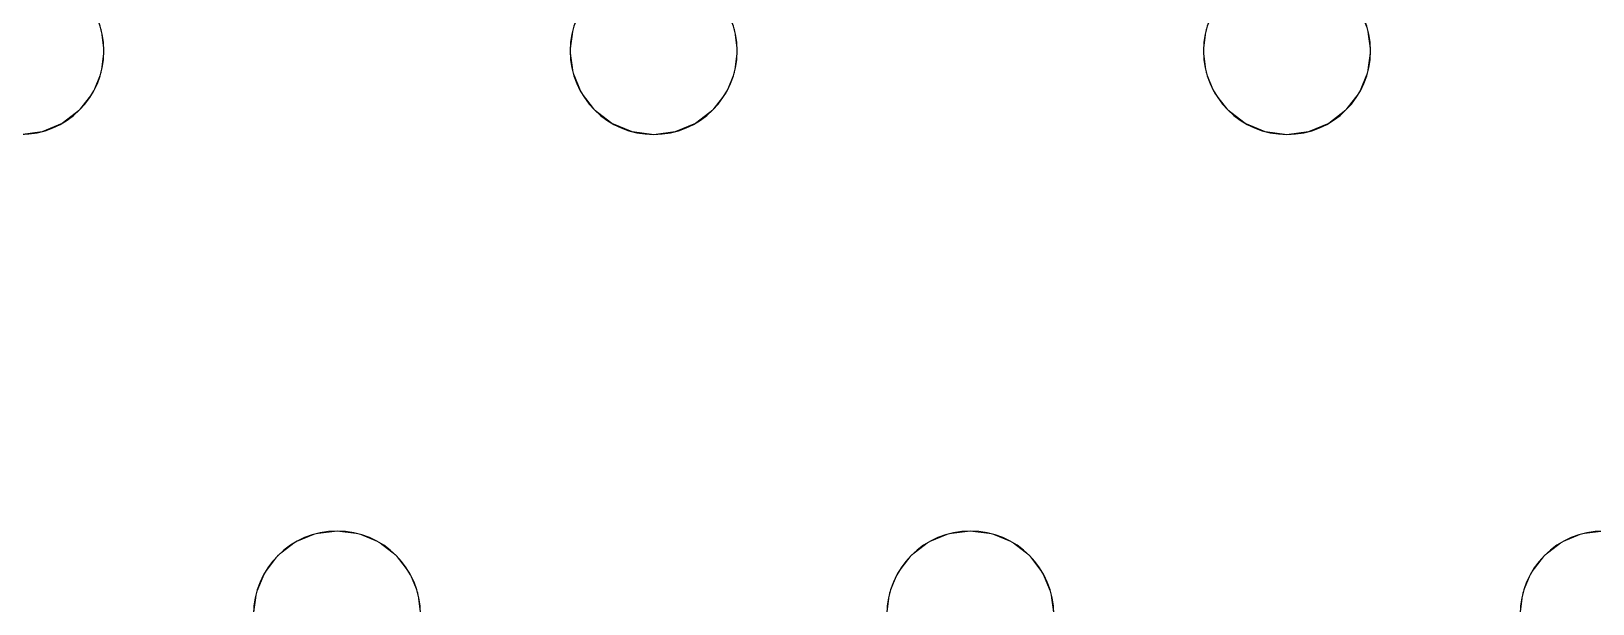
# Model space of a CAD drawing. Header units: millimetres. Extents: x -1 to 1601, y -701 to 1.
# Drawn here: x 537.6 to 612.4, y -259.5 to -232.1 of the extents above; entities that cross this region are included whole.
import ezdxf

# ---------------------------------------------------------------- set-up
doc = ezdxf.new("R2010")
doc.units = ezdxf.units.MM
doc.layers.add('IQ_200_3D', color=1, linetype='Continuous')
doc.layers.add('IQ_204_2D', color=7, linetype='Continuous')

msp = doc.modelspace()

# ---------------------------------------------------------------- linework, layer by layer
at = {"layer": 'IQ_200_3D', "lineweight": 18}
for points, invisible_edges in [([(122.762, -68.034, 850), (1477.238, -68.034, 850), (1477.238, -397.966, 850), (122.762, -397.966, 850)], 10), ([(122.762, -68.034, 860), (122.762, -397.966, 860), (1477.238, -397.966, 860), (1477.238, -68.034, 860)], 5), ([(601.579, -231.965, 890), (624.049, -233, 890), (624.185, -231.965, 890), (601.18, -231, 890)], 5), ([(541.049, -233, 890), (540.913, -231.965, 890), (540.913, -231.965, 888), (541.049, -233, 888)], 2), ([(563.382, -233, 888), (541.049, -233, 888), (540.913, -231.965, 888), (563.519, -231.965, 888)], 5), ([(563.382, -233, 890), (563.519, -231.965, 890), (540.913, -231.965, 890), (541.049, -233, 890)], 10), ([(563.519, -231.965, 890), (563.382, -233, 890), (563.382, -233, 888), (563.519, -231.965, 888)], 8), ([(571.382, -233, 890), (571.246, -231.965, 890), (571.246, -231.965, 888), (571.382, -233, 888)], 2), ([(593.716, -233, 888), (571.382, -233, 888), (571.246, -231.965, 888), (593.852, -231.965, 888)], 5), ([(571.246, -231.965, 890), (571.382, -233, 890), (593.716, -233, 890), (593.852, -231.965, 890)], 10), ([(593.852, -231.965, 890), (593.716, -233, 890), (593.716, -233, 888), (593.852, -231.965, 888)], 8), ([(601.716, -233, 890), (601.579, -231.965, 890), (601.579, -231.965, 888), (601.716, -233, 888)], 2), ([(624.049, -233, 888), (601.716, -233, 888), (601.579, -231.965, 888), (624.185, -231.965, 888)], 5), ([(601.716, -233, 890), (624.049, -233, 890), (601.579, -231.965, 890)], 3), ([(540.913, -234.035, 890), (541.049, -233, 890), (541.049, -233, 888), (540.913, -234.035, 888)], 8), ([(540.913, -234.035, 888), (541.049, -233, 888), (563.382, -233, 888), (563.519, -234.035, 888)], 10), ([(540.913, -234.035, 890), (563.519, -234.035, 890), (563.382, -233, 890), (541.049, -233, 890)], 5), ([(563.382, -233, 890), (563.519, -234.035, 890), (563.519, -234.035, 888), (563.382, -233, 888)], 2), ([(593.852, -234.035, 888), (570.847, -235, 888), (571.246, -234.035, 888), (593.716, -233, 888)], 5), ([(571.246, -234.035, 890), (571.382, -233, 890), (571.382, -233, 888), (571.246, -234.035, 888)], 8), ([(571.382, -233, 888), (593.716, -233, 888), (571.246, -234.035, 888)], 3), ([(593.716, -233, 890), (571.382, -233, 890), (571.246, -234.035, 890), (593.852, -234.035, 890)], 5), ([(593.716, -233, 890), (593.852, -234.035, 890), (593.852, -234.035, 888), (593.716, -233, 888)], 2), ([(601.579, -234.035, 890), (601.716, -233, 890), (601.716, -233, 888), (601.579, -234.035, 888)], 8), ([(601.579, -234.035, 888), (601.716, -233, 888), (624.049, -233, 888), (624.185, -234.035, 888)], 10), ([(624.049, -233, 890), (601.716, -233, 890), (601.579, -234.035, 890), (624.185, -234.035, 890)], 5), ([(540.513, -235, 890), (540.913, -234.035, 890), (540.913, -234.035, 888), (540.513, -235, 888)], 10), ([(540.513, -235, 888), (540.913, -234.035, 888), (563.519, -234.035, 888), (563.918, -235, 888)], 10), ([(563.519, -234.035, 890), (540.913, -234.035, 890), (540.513, -235, 890), (563.918, -235, 890)], 5), ([(563.519, -234.035, 890), (563.918, -235, 890), (563.918, -235, 888), (563.519, -234.035, 888)], 10), ([(570.847, -235, 890), (571.246, -234.035, 890), (571.246, -234.035, 888), (570.847, -235, 888)], 10), ([(570.847, -235, 888), (593.852, -234.035, 888), (594.252, -235, 888), (582.549, -256, 888)], 13), ([(570.847, -235, 890), (594.252, -235, 890), (593.852, -234.035, 890), (571.246, -234.035, 890)], 5), ([(593.852, -234.035, 890), (594.252, -235, 890), (594.252, -235, 888), (593.852, -234.035, 888)], 10), ([(601.18, -235, 890), (601.579, -234.035, 890), (601.579, -234.035, 888), (601.18, -235, 888)], 10), ([(601.18, -235, 888), (601.579, -234.035, 888), (624.185, -234.035, 888), (624.585, -235, 888)], 10), ([(601.18, -235, 890), (624.585, -235, 890), (624.185, -234.035, 890), (601.579, -234.035, 890)], 5), ([(539.878, -235.828, 890), (540.513, -235, 890), (540.513, -235, 888), (539.878, -235.828, 888)], 10), ([(539.878, -235.828, 888), (540.513, -235, 888), (552.216, -256, 888), (551.18, -256.136, 888)], 10), ([(540.513, -235, 890), (539.878, -235.828, 890), (552.216, -256, 890), (563.918, -235, 890)], 14), ([(552.216, -256, 888), (540.513, -235, 888), (563.918, -235, 888), (564.554, -235.828, 888)], 11), ([(564.554, -235.828, 890), (563.918, -235, 890), (552.216, -256, 890), (553.251, -256.136, 890)], 10), ([(563.918, -235, 890), (564.554, -235.828, 890), (564.554, -235.828, 888), (563.918, -235, 888)], 10), ([(570.211, -235.828, 890), (570.847, -235, 890), (570.847, -235, 888), (570.211, -235.828, 888)], 10), ([(582.549, -256, 888), (570.211, -235.828, 888), (570.847, -235, 888)], 13), ([(582.549, -256, 890), (594.252, -235, 890), (570.847, -235, 890), (570.211, -235.828, 890)], 11), ([(582.549, -256, 888), (594.252, -235, 888), (594.887, -235.828, 888)], 13), ([(582.549, -256, 890), (583.584, -256.136, 890), (594.887, -235.828, 890), (594.252, -235, 890)], 10), ([(594.252, -235, 890), (594.887, -235.828, 890), (594.887, -235.828, 888), (594.252, -235, 888)], 10), ([(600.544, -235.828, 890), (601.18, -235, 890), (601.18, -235, 888), (600.544, -235.828, 888)], 10), ([(601.18, -235, 888), (624.585, -235, 888), (612.882, -256, 888), (600.544, -235.828, 888)], 7), ([(612.882, -256, 890), (624.585, -235, 890), (601.18, -235, 890), (600.544, -235.828, 890)], 11), ([(539.049, -236.464, 890), (539.878, -235.828, 890), (539.878, -235.828, 888), (539.049, -236.464, 888)], 10), ([(539.049, -236.464, 888), (539.878, -235.828, 888), (551.18, -256.136, 888), (550.216, -256.536, 888)], 10), ([(539.878, -235.828, 890), (539.049, -236.464, 890), (551.18, -256.136, 890), (552.216, -256, 890)], 10), ([(553.251, -256.136, 888), (552.216, -256, 888), (564.554, -235.828, 888), (565.382, -236.464, 888)], 10), ([(565.382, -236.464, 890), (564.554, -235.828, 890), (553.251, -256.136, 890), (554.216, -256.536, 890)], 10), ([(564.554, -235.828, 890), (565.382, -236.464, 890), (565.382, -236.464, 888), (564.554, -235.828, 888)], 10), ([(569.382, -236.464, 890), (570.211, -235.828, 890), (570.211, -235.828, 888), (569.382, -236.464, 888)], 10), ([(581.514, -256.136, 888), (569.382, -236.464, 888), (570.211, -235.828, 888), (582.549, -256, 888)], 5), ([(581.514, -256.136, 890), (582.549, -256, 890), (570.211, -235.828, 890), (569.382, -236.464, 890)], 10), ([(583.584, -256.136, 888), (582.549, -256, 888), (594.887, -235.828, 888), (595.716, -236.464, 888)], 10), ([(595.716, -236.464, 890), (594.887, -235.828, 890), (583.584, -256.136, 890), (584.549, -256.536, 890)], 10), ([(594.887, -235.828, 890), (595.716, -236.464, 890), (595.716, -236.464, 888), (594.887, -235.828, 888)], 10), ([(599.716, -236.464, 890), (600.544, -235.828, 890), (600.544, -235.828, 888), (599.716, -236.464, 888)], 10), ([(611.847, -256.136, 888), (599.716, -236.464, 888), (600.544, -235.828, 888), (612.882, -256, 888)], 5), ([(600.544, -235.828, 890), (599.716, -236.464, 890), (611.847, -256.136, 890), (612.882, -256, 890)], 10), ([(525.347, -258, 888), (524.711, -257.172, 888), (537.049, -237, 888), (548.752, -258, 888)], 14), ([(548.752, -258, 890), (549.387, -257.172, 890), (537.049, -237, 890), (525.347, -258, 890)], 14), ([(538.084, -236.864, 888), (537.049, -237, 888), (537.049, -237, 890), (538.084, -236.864, 890)], 10), ([(549.387, -257.172, 888), (548.752, -258, 888), (537.049, -237, 888), (538.084, -236.864, 888)], 10), ([(538.084, -236.864, 890), (537.049, -237, 890), (549.387, -257.172, 890), (550.216, -256.536, 890)], 10), ([(538.084, -236.864, 890), (539.049, -236.464, 890), (539.049, -236.464, 888), (538.084, -236.864, 888)], 10), ([(538.084, -236.864, 888), (539.049, -236.464, 888), (550.216, -256.536, 888), (549.387, -257.172, 888)], 10), ([(539.049, -236.464, 890), (538.084, -236.864, 890), (550.216, -256.536, 890), (551.18, -256.136, 890)], 10), ([(554.216, -256.536, 888), (553.251, -256.136, 888), (565.382, -236.464, 888), (566.347, -236.864, 888)], 10), ([(554.216, -256.536, 890), (555.044, -257.172, 890), (566.347, -236.864, 890), (565.382, -236.464, 890)], 10), ([(555.044, -257.172, 888), (554.216, -256.536, 888), (566.347, -236.864, 888), (567.382, -237, 888)], 10), ([(567.382, -237, 890), (566.347, -236.864, 890), (555.044, -257.172, 890), (555.68, -258, 890)], 10), ([(555.68, -258, 888), (555.044, -257.172, 888), (567.382, -237, 888)], 14), ([(567.382, -237, 888), (579.721, -257.172, 888), (579.085, -258, 888), (555.68, -258, 888)], 13), ([(579.085, -258, 890), (579.721, -257.172, 890), (567.382, -237, 890), (555.68, -258, 890)], 14), ([(565.382, -236.464, 890), (566.347, -236.864, 890), (566.347, -236.864, 888), (565.382, -236.464, 888)], 10), ([(567.382, -237, 888), (566.347, -236.864, 888), (566.347, -236.864, 890), (567.382, -237, 890)], 10), ([(568.418, -236.864, 888), (567.382, -237, 888), (567.382, -237, 890), (568.418, -236.864, 890)], 10), ([(579.721, -257.172, 888), (567.382, -237, 888), (568.418, -236.864, 888), (580.549, -256.536, 888)], 5), ([(568.418, -236.864, 890), (567.382, -237, 890), (579.721, -257.172, 890), (580.549, -256.536, 890)], 10), ([(568.418, -236.864, 890), (569.382, -236.464, 890), (569.382, -236.464, 888), (568.418, -236.864, 888)], 10), ([(580.549, -256.536, 888), (568.418, -236.864, 888), (569.382, -236.464, 888), (581.514, -256.136, 888)], 5), ([(580.549, -256.536, 890), (581.514, -256.136, 890), (569.382, -236.464, 890), (568.418, -236.864, 890)], 10), ([(595.716, -236.464, 888), (596.68, -236.864, 888), (584.549, -256.536, 888), (583.584, -256.136, 888)], 10), ([(596.68, -236.864, 890), (595.716, -236.464, 890), (584.549, -256.536, 890), (585.377, -257.172, 890)], 10), ([(585.377, -257.172, 888), (584.549, -256.536, 888), (596.68, -236.864, 888)], 14), ([(585.377, -257.172, 888), (596.68, -236.864, 888), (597.716, -237, 888), (586.013, -258, 888)], 5), ([(597.716, -237, 890), (596.68, -236.864, 890), (585.377, -257.172, 890), (586.013, -258, 890)], 10), ([(609.418, -258, 888), (586.013, -258, 888), (597.716, -237, 888), (610.054, -257.172, 888)], 7), ([(609.418, -258, 890), (610.054, -257.172, 890), (597.716, -237, 890), (586.013, -258, 890)], 14), ([(595.716, -236.464, 890), (596.68, -236.864, 890), (596.68, -236.864, 888), (595.716, -236.464, 888)], 10), ([(597.716, -237, 888), (596.68, -236.864, 888), (596.68, -236.864, 890), (597.716, -237, 890)], 10), ([(598.751, -236.864, 888), (597.716, -237, 888), (597.716, -237, 890), (598.751, -236.864, 890)], 10), ([(610.054, -257.172, 888), (597.716, -237, 888), (598.751, -236.864, 888), (610.882, -256.536, 888)], 5), ([(597.716, -237, 890), (610.054, -257.172, 890), (598.751, -236.864, 890)], 3), ([(598.751, -236.864, 890), (599.716, -236.464, 890), (599.716, -236.464, 888), (598.751, -236.864, 888)], 10), ([(599.716, -236.464, 888), (611.847, -256.136, 888), (610.882, -256.536, 888), (598.751, -236.864, 888)], 5), ([(598.751, -236.864, 890), (610.054, -257.172, 890), (610.882, -256.536, 890), (599.716, -236.464, 890)], 5), ([(611.847, -256.136, 890), (599.716, -236.464, 890), (610.882, -256.536, 890)], 3), ([(550.216, -256.536, 890), (549.387, -257.172, 890), (549.387, -257.172, 888), (550.216, -256.536, 888)], 10), ([(551.18, -256.136, 890), (550.216, -256.536, 890), (550.216, -256.536, 888), (551.18, -256.136, 888)], 10), ([(551.18, -256.136, 888), (552.216, -256, 888), (552.216, -256, 890), (551.18, -256.136, 890)], 10), ([(552.216, -256, 888), (553.251, -256.136, 888), (553.251, -256.136, 890), (552.216, -256, 890)], 10), ([(554.216, -256.536, 890), (553.251, -256.136, 890), (553.251, -256.136, 888), (554.216, -256.536, 888)], 10), ([(555.044, -257.172, 890), (554.216, -256.536, 890), (554.216, -256.536, 888), (555.044, -257.172, 888)], 10), ([(580.549, -256.536, 890), (579.721, -257.172, 890), (579.721, -257.172, 888), (580.549, -256.536, 888)], 10), ([(581.514, -256.136, 890), (580.549, -256.536, 890), (580.549, -256.536, 888), (581.514, -256.136, 888)], 10), ([(581.514, -256.136, 888), (582.549, -256, 888), (582.549, -256, 890), (581.514, -256.136, 890)], 10), ([(582.549, -256, 888), (583.584, -256.136, 888), (583.584, -256.136, 890), (582.549, -256, 890)], 10), ([(584.549, -256.536, 890), (583.584, -256.136, 890), (583.584, -256.136, 888), (584.549, -256.536, 888)], 10), ([(585.377, -257.172, 890), (584.549, -256.536, 890), (584.549, -256.536, 888), (585.377, -257.172, 888)], 10), ([(610.882, -256.536, 890), (610.054, -257.172, 890), (610.054, -257.172, 888), (610.882, -256.536, 888)], 10), ([(611.847, -256.136, 890), (610.882, -256.536, 890), (610.882, -256.536, 888), (611.847, -256.136, 888)], 10), ([(611.847, -256.136, 888), (612.882, -256, 888), (612.882, -256, 890), (611.847, -256.136, 890)], 10), ([(549.387, -257.172, 890), (548.752, -258, 890), (548.752, -258, 888), (549.387, -257.172, 888)], 10), ([(555.68, -258, 890), (555.044, -257.172, 890), (555.044, -257.172, 888), (555.68, -258, 888)], 10), ([(579.721, -257.172, 890), (579.085, -258, 890), (579.085, -258, 888), (579.721, -257.172, 888)], 10), ([(586.013, -258, 890), (585.377, -257.172, 890), (585.377, -257.172, 888), (586.013, -258, 888)], 10), ([(610.054, -257.172, 890), (609.418, -258, 890), (609.418, -258, 888), (610.054, -257.172, 888)], 10), ([(525.347, -258, 888), (548.752, -258, 888), (548.352, -258.965, 888), (525.746, -258.965, 888)], 5), ([(548.352, -258.965, 890), (548.752, -258, 890), (525.347, -258, 890), (525.746, -258.965, 890)], 10), ([(548.752, -258, 890), (548.352, -258.965, 890), (548.352, -258.965, 888), (548.752, -258, 888)], 10), ([(556.079, -258.965, 890), (555.68, -258, 890), (555.68, -258, 888), (556.079, -258.965, 888)], 10), ([(578.685, -258.965, 888), (556.079, -258.965, 888), (555.68, -258, 888), (579.085, -258, 888)], 5), ([(578.685, -258.965, 890), (579.085, -258, 890), (555.68, -258, 890), (556.079, -258.965, 890)], 10), ([(579.085, -258, 890), (578.685, -258.965, 890), (578.685, -258.965, 888), (579.085, -258, 888)], 10), ([(586.413, -258.965, 890), (586.013, -258, 890), (586.013, -258, 888), (586.413, -258.965, 888)], 10), ([(609.019, -258.965, 888), (586.413, -258.965, 888), (586.013, -258, 888), (609.418, -258, 888)], 5), ([(609.019, -258.965, 890), (609.418, -258, 890), (586.013, -258, 890), (586.413, -258.965, 890)], 10), ([(609.418, -258, 890), (609.019, -258.965, 890), (609.019, -258.965, 888), (609.418, -258, 888)], 10), ([(548.216, -260, 888), (525.882, -260, 888), (525.746, -258.965, 888), (548.352, -258.965, 888)], 5), ([(525.746, -258.965, 890), (525.882, -260, 890), (548.216, -260, 890), (548.352, -258.965, 890)], 10), ([(548.352, -258.965, 890), (548.216, -260, 890), (548.216, -260, 888), (548.352, -258.965, 888)], 8), ([(556.216, -260, 890), (556.079, -258.965, 890), (556.079, -258.965, 888), (556.216, -260, 888)], 2), ([(578.549, -260, 888), (556.216, -260, 888), (556.079, -258.965, 888), (578.685, -258.965, 888)], 5), ([(578.549, -260, 890), (578.685, -258.965, 890), (556.079, -258.965, 890), (556.216, -260, 890)], 10), ([(578.685, -258.965, 890), (578.549, -260, 890), (578.549, -260, 888), (578.685, -258.965, 888)], 8), ([(586.549, -260, 890), (586.413, -258.965, 890), (586.413, -258.965, 888), (586.549, -260, 888)], 2), ([(608.882, -260, 888), (586.549, -260, 888), (586.413, -258.965, 888), (609.019, -258.965, 888)], 5), ([(586.413, -258.965, 890), (608.882, -260, 890), (609.019, -258.965, 890)], 13), ([(586.549, -260, 890), (609.019, -261.035, 890), (608.882, -260, 890), (586.413, -258.965, 890)], 5), ([(609.019, -258.965, 890), (608.882, -260, 890), (608.882, -260, 888), (609.019, -258.965, 888)], 8)]:
    msp.add_3dface(points, dxfattribs=dict(at, invisible_edges=invisible_edges))
at = {"layer": 'IQ_204_2D'}
for centre, start, end in [((537.049, -233), 0, 180), ((567.382, -233), 0, 180), ((597.716, -233), 360, 180), ((537.049, -233), 180, 360), ((567.382, -233), 180, 0), ((597.716, -233), 180, 360), ((552.216, -260), 0, 180), ((582.549, -260), 0, 180), ((612.882, -260), 0, 180)]:
    msp.add_arc(centre, 4, start, end, dxfattribs=at)

# ---------------------------------------------------------------- meshes
at = {"layer": 'IQ_200_3D', "lineweight": 18}
mesh = msp.add_polyface(dxfattribs=at)
corners = [(1600, 0, 850), (1600, -700, 850), (0, -700, 850), (0, 0, 850), (1210.5, -594, 850), (1211.556, -602.023, 850), (1214.653, -609.5, 850), (1219.58, -615.92, 850), (1226, -620.847, 850), (1233.477, -623.944, 850), (1241.5, -625, 850), (1459.5, -625, 850), (1467.523, -623.944, 850), (1475, -620.847, 850), (1481.42, -615.92, 850), (1486.347, -609.5, 850), (1489.444, -602.023, 850), (1490.5, -594, 850), (1490.5, -476, 850), (1489.444, -467.977, 850), (1486.347, -460.5, 850), (1481.42, -454.08, 850), (1475, -449.153, 850), (1467.523, -446.056, 850), (1459.5, -445, 850), (1241.5, -445, 850), (1233.477, -446.056, 850), (1226, -449.153, 850), (1219.58, -454.08, 850), (1214.653, -460.5, 850), (1211.556, -467.977, 850), (1210.5, -476, 850), (1477.5, -68.034, 850), (122.5, -68.034, 850), (110.412, -69.625, 850), (99.148, -74.291, 850), (89.475, -81.713, 850), (82.053, -91.386, 850), (77.388, -102.65, 850), (75.796, -114.738, 850), (75.796, -351.262, 850), (77.388, -363.35, 850), (82.053, -374.614, 850), (89.475, -384.287, 850), (99.148, -391.709, 850), (110.412, -396.375, 850), (122.5, -397.966, 850), (1477.5, -397.966, 850), (1489.588, -396.375, 850), (1500.852, -391.709, 850), (1510.525, -384.287, 850), (1517.947, -374.614, 850), (1522.612, -363.35, 850), (1524.204, -351.262, 850), (1524.204, -114.738, 850), (1522.612, -102.65, 850), (1517.947, -91.386, 850), (1510.525, -81.713, 850), (1500.852, -74.291, 850), (1489.588, -69.625, 850)]
mesh.append_faces([[corners[k] for k in face] for face in [(37, 3, 36), (35, 3, 34), (4, 46, 31), (31, 46, 30), (55, 0, 54), (16, 1, 15), (14, 1, 13), (21, 49, 20), (11, 1, 10)]], dxfattribs={"vtx0": -1, "vtx1": -1})
mesh.append_faces([[corners[k] for k in face] for face in [(3, 37, 38), (3, 38, 39), (3, 39, 40, 2), (2, 40, 41), (46, 4, 5), (2, 6, 7), (46, 29, 30), (46, 28, 29), (26, 46, 47, 25), (46, 26, 27), (0, 59, 32, 3), (20, 49, 50, 19), (47, 24, 25), (0, 55, 56), (1, 52, 53), (19, 50, 51, 18), (1, 16, 17)]], dxfattribs={"vtx0": -1, "vtx2": -1})
mesh.append_faces([[corners[k] for k in face] for face in [(2, 45, 46, 5), (1, 17, 18, 51)]], dxfattribs={"vtx0": -1, "vtx2": -1, "vtx3": -1})
mesh.append_faces([[corners[k] for k in face] for face in [(41, 42, 2), (35, 36, 3), (33, 34, 3, 32), (43, 44, 2), (44, 45, 2), (42, 43, 2), (5, 6, 2), (27, 28, 46), (7, 8, 2), (8, 9, 2), (58, 59, 0), (56, 57, 0), (57, 58, 0), (51, 52, 1), (23, 24, 47), (11, 12, 1), (12, 13, 1), (14, 15, 1)]], dxfattribs={"vtx1": -1, "vtx2": -1})
mesh.append_faces([[corners[k] for k in face] for face in [(1, 2, 9, 10), (47, 48, 22, 23), (48, 49, 21, 22), (53, 54, 0, 1)]], dxfattribs={"vtx1": -1, "vtx3": -1})
mesh = msp.add_polyface(dxfattribs=at)
corners = [(1600, -700, 900), (1600, -23, 900), (0, -23, 900), (0, -700, 900), (90, -35.113, 900), (1510, -35.113, 900), (1529.382, -37.665, 900), (1547.443, -45.146, 900), (1562.953, -57.047, 900), (1574.854, -72.557, 900), (1582.335, -90.618, 900), (1584.887, -110, 900), (1584.887, -610, 900), (1582.335, -629.382, 900), (1574.854, -647.443, 900), (1562.953, -662.953, 900), (1547.443, -674.854, 900), (1529.382, -682.335, 900), (1510, -684.887, 900), (90, -684.887, 900), (70.618, -682.335, 900), (52.557, -674.854, 900), (37.047, -662.953, 900), (25.146, -647.443, 900), (17.665, -629.382, 900), (15.113, -610, 900), (15.113, -110, 900), (17.665, -90.618, 900), (25.146, -72.557, 900), (37.047, -57.047, 900), (52.557, -45.146, 900), (70.618, -37.665, 900)]
mesh.append_faces([[corners[k] for k in face] for face in [(9, 1, 8), (14, 0, 13), (31, 2, 30), (28, 2, 27), (21, 3, 20), (23, 3, 22)]], dxfattribs={"vtx0": -1, "vtx1": -1})
mesh.append_faces([[corners[k] for k in face] for face in [(1, 9, 10), (1, 11, 12, 0), (0, 14, 15), (0, 18, 19), (2, 28, 29), (3, 23, 24)]], dxfattribs={"vtx0": -1, "vtx2": -1})
mesh.append_faces([[corners[k] for k in face] for face in [(10, 11, 1), (5, 6, 1), (7, 8, 1), (6, 7, 1), (12, 13, 0), (15, 16, 0), (17, 18, 0), (16, 17, 0), (31, 4, 2), (29, 30, 2), (26, 27, 2), (21, 22, 3), (24, 25, 3)]], dxfattribs={"vtx1": -1, "vtx2": -1})
mesh.append_faces([[corners[k] for k in face] for face in [(4, 5, 1, 2), (25, 26, 2, 3), (19, 20, 3, 0)]], dxfattribs={"vtx1": -1, "vtx3": -1})
mesh = msp.add_polyface(dxfattribs=at)
corners = [(1510, -48.392, 890), (90, -48.392, 890), (66.424, -53.082, 890), (46.437, -66.437, 890), (33.082, -86.424, 890), (28.392, -110, 890), (28.392, -610, 890), (33.082, -633.576, 890), (46.437, -653.563, 890), (66.424, -666.918, 890), (90, -671.608, 890), (1510, -671.608, 890), (1533.576, -666.918, 890), (1553.563, -653.563, 890), (1566.918, -633.576, 890), (1571.608, -610, 890), (1571.608, -110, 890), (1566.918, -86.424, 890), (1553.563, -66.437, 890), (1533.576, -53.082, 890), (122.5, -418.034, 890), (1477.5, -418.034, 890), (1489.656, -419.634, 890), (1500.983, -424.326, 890), (1510.71, -431.79, 890), (1518.174, -441.517, 890), (1522.866, -452.844, 890), (1524.466, -465, 890), (1524.466, -605, 890), (1522.866, -617.156, 890), (1518.174, -628.483, 890), (1510.71, -638.21, 890), (1500.983, -645.674, 890), (1489.656, -650.366, 890), (1477.5, -651.966, 890), (122.5, -651.966, 890), (110.344, -650.366, 890), (99.017, -645.674, 890), (89.29, -638.21, 890), (81.826, -628.483, 890), (77.134, -617.156, 890), (75.534, -605, 890), (75.534, -465, 890), (77.134, -452.844, 890), (81.826, -441.517, 890), (89.29, -431.79, 890), (99.017, -424.326, 890), (110.344, -419.634, 890), (122.5, -68.034, 890), (1477.5, -68.034, 890), (1489.588, -69.625, 890), (1500.852, -74.291, 890), (1510.525, -81.713, 890), (1517.947, -91.386, 890), (1522.612, -102.65, 890), (1524.204, -114.738, 890), (1524.204, -351.262, 890), (1522.612, -363.35, 890), (1517.947, -374.614, 890), (1510.525, -384.287, 890), (1500.852, -391.709, 890), (1489.588, -396.375, 890), (1477.5, -397.966, 890), (122.5, -397.966, 890), (110.412, -396.375, 890), (99.148, -391.709, 890), (89.475, -384.287, 890), (82.053, -374.614, 890), (77.388, -363.35, 890), (75.796, -351.262, 890), (75.796, -114.738, 890), (77.388, -102.65, 890), (82.053, -91.386, 890), (89.475, -81.713, 890), (99.148, -74.291, 890), (110.412, -69.625, 890)]
mesh.append_faces([[corners[k] for k in face] for face in [(65, 47, 64), (75, 1, 74), (71, 5, 70), (73, 2, 72)]], dxfattribs={"vtx0": -1, "vtx1": -1})
mesh.append_faces([[corners[k] for k in face] for face in [(15, 28, 29, 14), (11, 32, 33), (16, 55, 56, 15), (54, 17, 18, 53), (53, 18, 19, 52), (52, 19, 0, 51), (0, 50, 51), (10, 37, 38, 9), (64, 47, 20, 63), (8, 39, 40, 7), (39, 8, 9, 38), (69, 42, 43), (1, 75, 48, 0), (3, 71, 72, 2)]], dxfattribs={"vtx0": -1, "vtx2": -1})
mesh.append_faces([[corners[k] for k in face] for face in [(6, 41, 42, 69)]], dxfattribs={"vtx0": -1, "vtx2": -1, "vtx3": -1})
mesh.append_faces([[corners[k] for k in face] for face in [(11, 33, 34, 35), (71, 3, 4, 5)]], dxfattribs={"vtx0": -1, "vtx3": -1})
mesh.append_faces([[corners[k] for k in face] for face in [(49, 50, 0, 48), (36, 37, 10)]], dxfattribs={"vtx1": -1, "vtx2": -1})
mesh.append_faces([[corners[k] for k in face] for face in [(27, 28, 15, 56)]], dxfattribs={"vtx1": -1, "vtx2": -1, "vtx3": -1})
mesh.append_faces([[corners[k] for k in face] for face in [(13, 14, 29, 30), (12, 13, 30, 31), (26, 27, 56, 57), (31, 32, 11, 12), (24, 25, 58, 59), (21, 22, 61, 62), (22, 23, 60, 61), (23, 24, 59, 60), (25, 26, 57, 58), (54, 55, 16, 17), (20, 21, 62, 63), (35, 36, 10, 11), (45, 46, 66, 67), (46, 47, 65, 66), (6, 7, 40, 41), (43, 44, 68, 69), (44, 45, 67, 68), (73, 74, 1, 2), (69, 70, 5, 6)]], dxfattribs={"vtx1": -1, "vtx3": -1})

doc.saveas('drawing.dxf')
